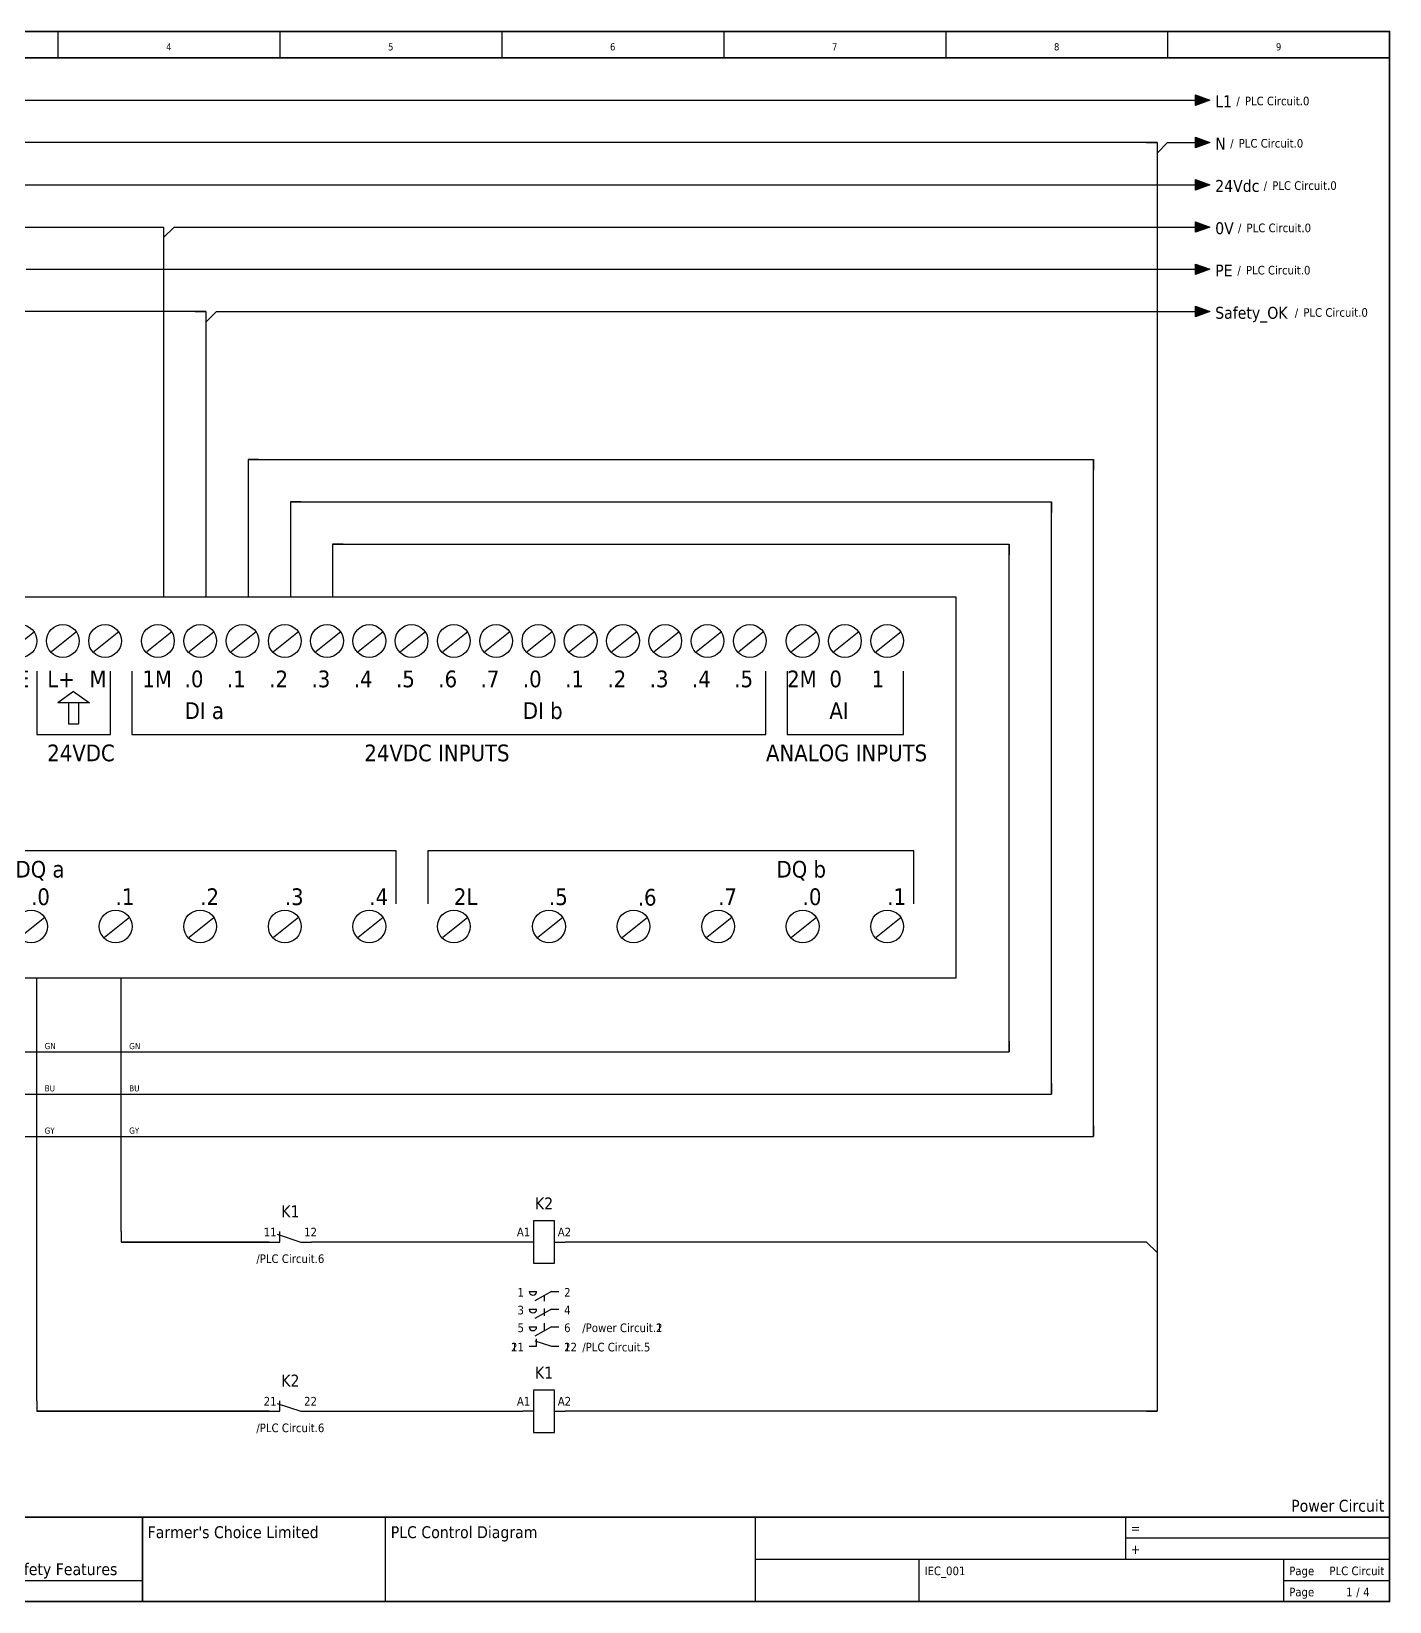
# Model space of a CAD drawing. Header units: millimetres. Extents: x 0 to 420, y 0 to 297.
# Drawn here: x 163 to 420, y 0 to 297 of the extents above; entities that cross this region are included whole.
import ezdxf
from ezdxf.enums import TextEntityAlignment as Align

# ---------------------------------------------------------------- set-up
doc = ezdxf.new("R2010")
doc.units = ezdxf.units.MM
for name, color, linetype, lineweight in [('EPLAN201', 7, 'Continuous', 35), ('EPLAN300', 5, 'Continuous', 25), ('EPLAN304', 5, 'Continuous', 25), ('EPLAN311', 1, 'Continuous', 25), ('EPLAN400', 5, 'Continuous', 35), ('EPLAN403', 5, 'Continuous', 35), ('EPLAN406', 1, 'Continuous', 25), ('EPLAN407', 5, 'Continuous', 35), ('EPLAN420', 7, 'Continuous', 35), ('EPLAN421', 5, 'Continuous', 35), ('EPLAN440', 73, 'Continuous', 35), ('EPLAN442', 73, 'Continuous', 35), ('EPLAN451', 7, 'Continuous', 35), ('EPLAN452', 7, 'Continuous', 35), ('EPLAN453', 7, 'Continuous', 35), ('EPLAN500', 7, 'Continuous', 35), ('EPLAN501', 7, 'Continuous', 35), ('EPLAN502', 7, 'Continuous', 35), ('EPLAN503', 7, 'Continuous', 35), ('EPLAN504', 7, 'Continuous', 35), ('EPLAN512', 3, 'Continuous', 35), ('EPLAN514', 5, 'Continuous', 35)]:
    doc.layers.add(name, color=color, linetype=linetype, lineweight=lineweight)
doc.styles.add('Tahoma', font='')
doc.styles.get('Tahoma').set_extended_font_data('Tahoma')

# ---------------------------------------------------------------- blocks, each defined once
blk = doc.blocks.new('EPLFRAME')
at = {"layer": 'EPLAN201', "linetype": 'Continuous', "lineweight": 25, "ltscale": 4}
for p, q in [((168, 297), (168, 292)), ((210, 297), (210, 292)), ((252, 297), (252, 292)), ((294, 297), (294, 292)), ((336, 297), (336, 292)), ((378, 297), (378, 292)), ((230, 0), (230, 16)), ((300, 0), (300, 16)), ((370, 16), (370, 8)), ((420, 12), (370, 12)), ((300, 8), (420, 8)), ((331, 0), (331, 8)), ((400, 0), (400, 8)), ((0, 4), (184, 4)), ((400, 4), (420, 4))]:
    blk.add_line(p, q, dxfattribs=at)
at = {"layer": 'EPLAN201', "linetype": 'Continuous', "lineweight": 35, "ltscale": 4}
for p, q in [((0, 292), (420, 292)), ((0, 16), (420, 16)), ((184, 0), (184, 16))]:
    blk.add_line(p, q, dxfattribs=at)
blk.add_lwpolyline([(0, 0), (420, 0), (420, 297), (0, 297)], close=True, dxfattribs=at)
at = {"layer": 'EPLAN201', "color": 7, "style": 'Tahoma'}
for s, height, p in [('=', 1.81, (371, 13)), ('+', 1.81, (371, 9)), ('Page', 1.625, (401, 5)), ('Page', 1.625, (401, 1))]:
    blk.add_text(s, height=height, dxfattribs=at).set_placement(p)
blk.add_text('/', height=1.63, dxfattribs=at).set_placement((414, 1), align=Align.CENTER)
at = {"layer": 'EPLAN451', "color": 7, "style": 'Tahoma'}
for tag, p, height in [('14_10014', (101, 12), 2.26), ('14_10015', (185, 12), 2.26), ('14_10011', (101, 5), 2.26), ('14_10013', (332, 5), 1.63), ('14_10151', (73, 1), 1.63), ('14_10300', (415, 1), 1.63)]:
    blk.add_attdef(tag, p, '', height=height, dxfattribs=at)
blk.add_attdef('4_25020', text='', height=1.63, dxfattribs=at).set_placement((413, 1), align=Align.RIGHT)
at = {"layer": 'EPLAN452', "color": 7, "style": 'Tahoma'}
for tag, p, height in [('4_11041', (1, 17), 2.26), ('4_11071[1]', (1, 13), 1.63), ('4_11074[1]', (21, 13), 1.63), ('4_11070[1]', (41, 13), 1.63), ('4_11024', (73, 13), 1.63), ('4_11011', (231, 12), 2.26), ('4_11030', (301, 12), 2.26), ('4_20132_1001', (374, 13), 1.63), ('4_11071[2]', (1, 9), 1.63), ('4_11074[2]', (21, 9), 1.63), ('4_11070[2]', (41, 9), 1.63), ('4_11022', (73, 9), 1.63), ('4_20134_1001', (374, 9), 1.63), ('4_11071[3]', (1, 5), 1.63), ('4_11074[3]', (21, 5), 1.63), ('4_11070[3]', (41, 5), 1.63), ('4_11080', (73, 5), 1.63), ('4_11059', (301, 5), 1.63)]:
    blk.add_attdef(tag, p, '', height=height, dxfattribs=at)
for tag, height, p in [('4_11040', 2.26, (419, 17)), ('4_11000', 1.63, (419, 5)), ('4_11085', 1.63, (141, 1)), ('4_11086', 1.63, (183, 1))]:
    blk.add_attdef(tag, text='', height=height, dxfattribs=at).set_placement(p, align=Align.RIGHT)
at = {"layer": 'EPLAN453', "color": 7, "style": 'Tahoma'}
for tag, p in [('53_19005_1', (21, 293)), ('53_19005', (63, 293)), ('53_19005_8', (105, 293)), ('53_19005_6', (147, 293)), ('53_19005_7', (189, 293)), ('53_19005_9', (231, 293)), ('53_19005_3', (273, 293)), ('53_19005_2', (315, 293)), ('53_19005_4', (357, 293)), ('53_19005_5', (399, 293))]:
    blk.add_attdef(tag, text='', height=1.35, dxfattribs=at).set_placement(p, align=Align.BOTTOM_CENTER)
blk = doc.blocks.new('EPLSYM_LibraryIEC_symbol_Symbol16_Variant0_Placement1')
at = {"layer": 'EPLAN300', "lineweight": 25, "ltscale": 4}
for p, q in [((-112.44, 35.41), (-117.17, 31.63)), ((-104.44, 35.41), (-109.17, 31.63)), ((-96.44, 35.41), (-101.17, 31.63)), ((-88.44, 35.41), (-93.17, 31.63)), ((-80.44, 35.41), (-85.17, 31.63)), ((-70.44, 35.41), (-75.17, 31.63)), ((-62.44, 35.41), (-67.17, 31.63)), ((-54.44, 35.41), (-59.17, 31.63)), ((-46.44, 35.41), (-51.17, 31.63)), ((-38.44, 35.41), (-43.17, 31.63)), ((-30.44, 35.41), (-35.17, 31.63)), ((-22.44, 35.41), (-27.17, 31.63)), ((-14.44, 35.41), (-19.17, 31.63)), ((-6.44, 35.41), (-11.17, 31.63)), ((1.56, 35.41), (-3.17, 31.63)), ((9.56, 35.41), (4.83, 31.63)), ((17.56, 35.41), (12.83, 31.63)), ((25.56, 35.41), (20.83, 31.63)), ((33.56, 35.41), (28.83, 31.63)), ((41.56, 35.41), (36.83, 31.63)), ((51.56, 35.41), (46.83, 31.63)), ((59.56, 35.41), (54.83, 31.63)), ((67.56, 35.41), (62.83, 31.63)), ((-120, 28), (-120, 16)), ((-106, 16), (-106, 28)), ((-96, 28), (-96, 16)), ((-82, 16), (-82, 28)), ((-78, 28), (-78, 16)), ((42, 16), (42, 28)), ((46, 28), (46, 16)), ((68, 16), (68, 28)), ((-89.05, 24.15), (-92, 22)), ((-89.05, 24.15), (-86, 22)), ((-86, 22), (-92, 22)), ((-116, 20), (-110, 20)), ((-112.95, 17.85), (-116, 20)), ((-112.95, 17.85), (-110, 20)), ((-120, 16), (-106, 16)), ((-96, 16), (-82, 16)), ((-78, 16), (42, 16)), ((46, 16), (68, 16)), ((-28, -6), (-116, -6)), ((-116, -6), (-116, -16)), ((-28, -16), (-28, -6)), ((70, -6), (-22, -6)), ((-22, -6), (-22, -16)), ((70, -16), (70, -6)), ((-110.44, -18.59), (-115.17, -22.37)), ((-94.44, -18.59), (-99.17, -22.37)), ((-78.44, -18.59), (-83.17, -22.37)), ((-62.44, -18.59), (-67.17, -22.37)), ((-46.44, -18.59), (-51.17, -22.37)), ((-30.44, -18.59), (-35.17, -22.37)), ((-14.44, -18.59), (-19.17, -22.37)), ((3.56, -18.59), (-1.17, -22.37)), ((19.56, -18.59), (14.83, -22.37)), ((35.56, -18.59), (30.83, -22.37)), ((51.56, -18.59), (46.83, -22.37)), ((67.56, -18.59), (62.83, -22.37))]:
    blk.add_line(p, q, dxfattribs=at)
for points in [[(-124, -30), (78, -30), (78, 42), (-124, 42)], [(-114, 20), (-112, 20), (-112, 24), (-114, 24)], [(-90, 18), (-88, 18), (-88, 22), (-90, 22)]]:
    blk.add_lwpolyline(points, close=True, dxfattribs=at)
for centre in [(-115.06, 33.7), (-107.06, 33.7), (-99.06, 33.7), (-91.06, 33.7), (-83.06, 33.7), (-73.06, 33.7), (-65.06, 33.7), (-57.06, 33.7), (-49.06, 33.7), (-41.06, 33.7), (-33.06, 33.7), (-25.06, 33.7), (-17.06, 33.7), (-9.06, 33.7), (-1.06, 33.7), (6.94, 33.7), (14.94, 33.7), (22.94, 33.7), (30.94, 33.7), (38.94, 33.7), (48.94, 33.7), (56.94, 33.7), (64.94, 33.7), (-113.06, -20.3), (-97.06, -20.3), (-81.06, -20.3), (-65.06, -20.3), (-49.06, -20.3), (-33.06, -20.3), (-17.06, -20.3), (0.94, -20.3), (16.94, -20.3), (32.94, -20.3), (48.94, -20.3), (64.94, -20.3)]:
    blk.add_circle(centre, 3.1, dxfattribs=at)
at = {"layer": 'EPLAN300', "color": 5, "style": 'Tahoma'}
for s, height, p in [('L+', 3.16, (-118, 24)), ('M', 3.16, (-110, 24)), ('PE', 3.16, (-102, 24)), ('L+', 3.16, (-94, 24)), ('M', 3.16, (-86, 24)), ('1M', 3.16, (-76, 24)), ('.0', 3.16, (-68, 24)), ('.1', 3.16, (-60, 24)), ('.2', 3.16, (-52, 24)), ('.3', 3.16, (-44, 24)), ('.4', 3.16, (-36, 24)), ('.5', 3.16, (-28, 24)), ('.6', 3.16, (-20, 24)), ('.7', 3.16, (-12, 24)), ('.0', 3.16, (-4, 24)), ('.1', 3.16, (4, 24)), ('.2', 3.16, (12, 24)), ('.3', 3.16, (20, 24)), ('.4', 3.16, (28, 24)), ('.5', 3.16, (36, 24)), ('2M', 3.16, (46, 24)), ('0', 3.16, (54, 24)), ('1', 3.16, (62, 24)), ('DI a', 3.16, (-68, 18)), ('DI b', 3.16, (-4, 18)), ('AI', 3.16, (54, 18)), ('24VDC', 3.16, (-118, 10)), ('24VDC', 3.16, (-94, 10)), ('24VDC INPUTS', 3.1605, (-34, 10)), ('ANALOG INPUTS', 3.1605, (42, 10)), ('DQ a', 3.16, (-100, -12)), ('DQ b', 3.16, (44, -12)), ('1L', 3.16, (-113.06, -17.2)), ('.0', 3.16, (-97.06, -17.2)), ('.1', 3.16, (-81.06, -17.2)), ('.2', 3.16, (-65.06, -17.2)), ('.3', 3.16, (-49.06, -17.2)), ('.4', 3.16, (-33.06, -17.2)), ('2L', 3.16, (-17.06, -17.2)), ('.5', 3.16, (0.94, -17.2)), ('.6', 3.16, (17.73, -17.3)), ('.7', 3.16, (32.94, -17.2)), ('.0', 3.16, (48.94, -17.2)), ('.1', 3.16, (64.94, -17.2))]:
    blk.add_text(s, height=height, dxfattribs=at).set_placement(p, align=Align.BOTTOM_LEFT)
at = {"layer": 'EPLAN420', "color": 7, "style": 'Tahoma'}
for tag, p in [('17_20028[1]', (-113.5, 40.8)), ('17_20028[2]', (-105.5, 40.8)), ('17_20028[3]', (-97.5, 40.8)), ('17_20028[4]', (-89.5, 40.8)), ('17_20028[5]', (-81.5, 40.8)), ('17_20028[6]', (-71.5, 40.8)), ('17_20028[7]', (-63.5, 40.8)), ('17_20028[8]', (-55.5, 40.8)), ('17_20028[9]', (-47.5, 40.8)), ('17_20028[10]', (-39.5, 40.8)), ('17_20028[11]', (-31.5, 40.8)), ('17_20028[12]', (-23.5, 40.8)), ('17_20028[13]', (-15.5, 40.8)), ('17_20028[14]', (-7.5, 40.8)), ('17_20028[15]', (0.5, 40.8)), ('17_20028[16]', (8.5, 40.8)), ('17_20028[17]', (16.5, 40.8)), ('17_20028[18]', (24.5, 40.8)), ('17_20028[19]', (32.5, 40.8)), ('17_20028[20]', (40.5, 40.8)), ('17_20028[21]', (50.5, 40.8)), ('17_20028[22]', (58.5, 40.8)), ('17_20028[23]', (66.5, 40.8)), ('17_20028[35]', (-113.5, -31.7)), ('17_20028[24]', (-97.5, -31.7)), ('17_20028[25]', (-81.5, -31.7)), ('17_20028[26]', (-65.5, -31.7)), ('17_20028[27]', (-49.5, -31.7)), ('17_20028[28]', (-33.5, -31.7)), ('17_20028[29]', (-17.5, -31.7)), ('17_20028[30]', (0.5, -31.7)), ('17_20028[31]', (16.5, -31.7)), ('17_20028[32]', (32.5, -31.7)), ('17_20028[33]', (48.5, -31.7)), ('17_20028[34]', (64.5, -31.7))]:
    blk.add_attdef(tag, text='', height=1.63, dxfattribs=at).set_placement(p, align=Align.BOTTOM_LEFT)
at = {"layer": 'EPLAN421', "color": 5, "style": 'Tahoma'}
for tag, p in [('17_20029[1]', (-113.5, 43.5)), ('17_20029[2]', (-105.5, 43.5)), ('17_20029[3]', (-97.5, 43.5)), ('17_20029[4]', (-89.5, 43.5)), ('17_20029[5]', (-81.5, 43.5)), ('17_20029[6]', (-71.5, 43.5)), ('17_20029[7]', (-63.5, 43.5)), ('17_20029[8]', (-55.5, 43.5)), ('17_20029[9]', (-47.5, 43.5)), ('17_20029[10]', (-39.5, 43.5)), ('17_20029[11]', (-31.5, 43.5)), ('17_20029[12]', (-23.5, 43.5)), ('17_20029[13]', (-15.5, 43.5)), ('17_20029[14]', (-7.5, 43.5)), ('17_20029[15]', (0.5, 43.5)), ('17_20029[16]', (8.5, 43.5)), ('17_20029[17]', (16.5, 43.5)), ('17_20029[18]', (24.5, 43.5)), ('17_20029[19]', (32.5, 43.5)), ('17_20029[20]', (40.5, 43.5)), ('17_20029[21]', (50.5, 43.5)), ('17_20029[22]', (58.5, 43.5)), ('17_20029[23]', (66.5, 43.5)), ('17_20029[35]', (-113.5, -33.65)), ('17_20029[24]', (-97.5, -33.65)), ('17_20029[25]', (-81.5, -33.65)), ('17_20029[26]', (-65.5, -33.65)), ('17_20029[27]', (-49.5, -33.65)), ('17_20029[28]', (-33.5, -33.65)), ('17_20029[29]', (-17.5, -33.65)), ('17_20029[30]', (0.5, -33.65)), ('17_20029[31]', (16.5, -33.65)), ('17_20029[32]', (32.5, -33.65)), ('17_20029[33]', (48.5, -33.65)), ('17_20029[34]', (64.5, -33.65))]:
    blk.add_attdef(tag, text='', height=1.17, dxfattribs=at).set_placement(p, align=Align.BOTTOM_LEFT)
blk = doc.blocks.new('EPLSYM_LibraryIEC_symbol_Symbol2_Variant1_Placement1')
at = {"layer": 'EPLAN300', "linetype": 'Continuous', "lineweight": 25}
for p, q in [((-4, 0), (-2, 0)), ((2, 0), (4, 0))]:
    blk.add_line(p, q, dxfattribs=at)
at = {"layer": 'EPLAN300', "linetype": 'Continuous', "lineweight": 25, "ltscale": 4}
for p, q in [((-2.5, 1.5), (2, 0)), ((-2, 0), (-2, 2))]:
    blk.add_line(p, q, dxfattribs=at)
at = {"layer": 'EPLAN400', "color": 5, "style": 'Tahoma'}
blk.add_attdef('17_20010', text='', height=2.26, dxfattribs=at).set_placement((0, 4), align=Align.BOTTOM_CENTER)
at = {"layer": 'EPLAN420', "color": 7, "style": 'Tahoma'}
blk.add_attdef('17_20028[1]', text='', height=1.63, dxfattribs=at).set_placement((-2.6, 0.6), align=Align.BOTTOM_RIGHT)
blk.add_attdef('17_20028[2]', text='', height=1.63, dxfattribs=at).set_placement((2.6, 0.6), align=Align.BOTTOM_LEFT)
at = {"layer": 'EPLAN421', "color": 5, "style": 'Tahoma'}
blk.add_attdef('17_20029[1]', text='', height=1.17, dxfattribs=at).set_placement((-2.6, 3.3), align=Align.BOTTOM_RIGHT)
blk.add_attdef('17_20029[2]', text='', height=1.17, dxfattribs=at).set_placement((2.6, 3.3), align=Align.BOTTOM_LEFT)
at = {"layer": 'EPLAN440', "color": 73, "style": 'Tahoma'}
blk.add_attdef('17_20300', text='', height=1.63, dxfattribs=at).set_placement((0, -13.13), align=Align.TOP_CENTER)
at = {"layer": 'EPLAN500', "color": 7, "style": 'Tahoma'}
blk.add_attdef('17_20027', text='', height=1.63, dxfattribs=at).set_placement((0, -2.33), align=Align.TOP_CENTER)
at = {"layer": 'EPLAN501', "color": 7, "style": 'Tahoma'}
blk.add_attdef('17_20011', text='', height=1.63, dxfattribs=at).set_placement((0, 7.75), align=Align.BOTTOM_CENTER)
at = {"layer": 'EPLAN502', "color": 7, "style": 'Tahoma'}
blk.add_attdef('17_20025', text='', height=1.63, dxfattribs=at).set_placement((0, -7.4), align=Align.CENTER)
at = {"layer": 'EPLAN503', "color": 7, "style": 'Tahoma'}
blk.add_attdef('17_20024', text='', height=1.63, dxfattribs=at).set_placement((0, -4.7), align=Align.CENTER)
at = {"layer": 'EPLAN504', "color": 7, "style": 'Tahoma'}
blk.add_attdef('17_20901[1]', text='', height=1.63, dxfattribs=at).set_placement((0, -10.1), align=Align.CENTER)
at = {"layer": 'EPLAN512', "color": 3, "style": 'Tahoma'}
blk.add_attdef('17_20201[1]', text='', height=1.63, dxfattribs=at).set_placement((0, -15.5), align=Align.CENTER)
blk = doc.blocks.new('EPLSYM_LibraryIEC_symbol_Symbol20_Variant1_Placement1')
at = {"layer": 'EPLAN300', "linetype": 'Continuous', "lineweight": 25}
for p, q in [((-2, 0), (-4, 0)), ((2, 0), (4, 0)), ((-2.8, -9.35), (-1.4, -9.35)), ((1.4, -9.35), (2.8, -9.35)), ((-2.8, -12.7), (-1.4, -12.7)), ((1.4, -12.7), (2.8, -12.7)), ((-2.8, -16.05), (-1.4, -16.05)), ((1.4, -16.05), (2.8, -16.05)), ((-2.8, -19.7), (-1.4, -19.7)), ((1.4, -19.7), (2.8, -19.7))]:
    blk.add_line(p, q, dxfattribs=at)
at = {"layer": 'EPLAN300', "linetype": 'Continuous', "lineweight": 25, "ltscale": 4}
for p, q in [((1.4, -9.35), (-1.75, -11.1)), ((1.4, -12.7), (-1.75, -14.45)), ((1.4, -16.05), (-1.75, -17.8)), ((-1.75, -18.65), (1.4, -19.7)), ((-1.4, -19.7), (-1.4, -18.3))]:
    blk.add_line(p, q, dxfattribs=at)
at = {"layer": 'EPLAN300', "lineweight": 25, "ltscale": 4}
for p, q in [((0, -10.13), (0, -11.15)), ((0, -12.55), (0, -13.95)), ((0, -15.35), (0, -16.75))]:
    blk.add_line(p, q, dxfattribs=at)
at = {"layer": 'EPLAN300', "linetype": 'Continuous', "lineweight": 25}
blk.add_lwpolyline([(2, -4), (2, 4), (-2, 4), (-2, -4)], close=True, dxfattribs=at)
at = {"layer": 'EPLAN300', "linetype": 'Continuous', "lineweight": 25, "ltscale": 4}
for centre in [(-2.1, -9.35), (-2.1, -12.7), (-2.1, -16.05)]:
    blk.add_arc(centre, 0.7, 180, 0, dxfattribs=at)
at = {"layer": 'EPLAN400', "color": 5, "style": 'Tahoma'}
blk.add_attdef('17_20010', text='', height=2.26, dxfattribs=at).set_placement((0, 5.5), align=Align.BOTTOM_CENTER)
at = {"layer": 'EPLAN420', "color": 7, "style": 'Tahoma'}
for s, height, p in [('1', 1.63, (-3.8, -9.51)), ('3', 1.63, (-3.8, -12.86)), ('5', 1.63, (-3.8, -16.21)), ('21', 1.625, (-3.8, -19.86))]:
    blk.add_text(s, height=height, dxfattribs=at).set_placement(p, align=Align.MIDDLE_RIGHT)
for s, height, p in [('2', 1.63, (3.8, -9.51)), ('4', 1.63, (3.8, -12.86)), ('6', 1.63, (3.8, -16.21)), ('22', 1.625, (3.8, -19.86))]:
    blk.add_text(s, height=height, dxfattribs=at).set_placement(p, align=Align.MIDDLE_LEFT)
blk.add_attdef('17_20028[1]', text='', height=1.63, dxfattribs=at).set_placement((-2.6, 0.6), align=Align.BOTTOM_RIGHT)
blk.add_attdef('17_20028[2]', text='', height=1.63, dxfattribs=at).set_placement((2.6, 0.6), align=Align.BOTTOM_LEFT)
at = {"layer": 'EPLAN421', "color": 5, "style": 'Tahoma'}
blk.add_attdef('17_20029[1]', text='', height=1.17, dxfattribs=at).set_placement((-2.6, 3.3), align=Align.BOTTOM_RIGHT)
blk.add_attdef('17_20029[2]', text='', height=1.17, dxfattribs=at).set_placement((2.6, 3.3), align=Align.BOTTOM_LEFT)
at = {"layer": 'EPLAN440', "color": 73, "style": 'Tahoma'}
for s, p in [('/Power Circuit.2', (7.24, -16.21)), ('/PLC Circuit.5', (7.24, -19.86))]:
    blk.add_text(s, height=1.6254, dxfattribs=at).set_placement(p, align=Align.MIDDLE_LEFT)
blk.add_attdef('17_20300', text='', height=1.63, dxfattribs=at).set_placement((0, -16.3), align=Align.CENTER)
at = {"layer": 'EPLAN500', "color": 7, "style": 'Tahoma'}
blk.add_attdef('17_20027', text='', height=1.63, dxfattribs=at).set_placement((0, -5.83), align=Align.TOP_CENTER)
at = {"layer": 'EPLAN501', "color": 7, "style": 'Tahoma'}
blk.add_attdef('17_20011', text='', height=1.63, dxfattribs=at).set_placement((0, 9.25), align=Align.BOTTOM_CENTER)
at = {"layer": 'EPLAN502', "color": 7, "style": 'Tahoma'}
blk.add_attdef('17_20025', text='', height=1.63, dxfattribs=at).set_placement((0, -10.9), align=Align.CENTER)
at = {"layer": 'EPLAN503', "color": 7, "style": 'Tahoma'}
blk.add_attdef('17_20024', text='', height=1.63, dxfattribs=at).set_placement((0, -8.2), align=Align.CENTER)
at = {"layer": 'EPLAN504', "color": 7, "style": 'Tahoma'}
blk.add_attdef('17_20901[1]', text='', height=1.63, dxfattribs=at).set_placement((0, -13.6), align=Align.CENTER)
at = {"layer": 'EPLAN512', "color": 3, "style": 'Tahoma'}
blk.add_attdef('17_20201[1]', text='', height=1.63, dxfattribs=at).set_placement((0, -19), align=Align.CENTER)
blk = doc.blocks.new('EPLSYM_LibraryIEC_symbol_Symbol20_Variant1_Placement1_1')
at = {"layer": 'EPLAN300', "linetype": 'Continuous', "lineweight": 25}
for p, q in [((-2.8, 22.65), (-1.4, 22.65)), ((1.4, 22.65), (2.8, 22.65)), ((-2.8, 19.3), (-1.4, 19.3)), ((1.4, 19.3), (2.8, 19.3)), ((-2.8, 15.95), (-1.4, 15.95)), ((1.4, 15.95), (2.8, 15.95)), ((-2.8, 12.3), (-1.4, 12.3)), ((1.4, 12.3), (2.8, 12.3)), ((-2, 0), (-4, 0)), ((2, 0), (4, 0))]:
    blk.add_line(p, q, dxfattribs=at)
at = {"layer": 'EPLAN300', "linetype": 'Continuous', "lineweight": 25, "ltscale": 4}
for p, q in [((1.4, 22.65), (-1.75, 20.9)), ((1.4, 19.3), (-1.75, 17.55)), ((1.4, 15.95), (-1.75, 14.2)), ((-1.75, 13.35), (1.4, 12.3)), ((-1.4, 12.3), (-1.4, 13.7))]:
    blk.add_line(p, q, dxfattribs=at)
at = {"layer": 'EPLAN300', "lineweight": 25, "ltscale": 4}
for p, q in [((0, 21.87), (0, 20.85)), ((0, 19.45), (0, 18.05)), ((0, 16.65), (0, 15.25))]:
    blk.add_line(p, q, dxfattribs=at)
at = {"layer": 'EPLAN300', "linetype": 'Continuous', "lineweight": 25}
blk.add_lwpolyline([(2, -4), (2, 4), (-2, 4), (-2, -4)], close=True, dxfattribs=at)
at = {"layer": 'EPLAN300', "linetype": 'Continuous', "lineweight": 25, "ltscale": 4}
for centre in [(-2.1, 22.65), (-2.1, 19.3), (-2.1, 15.95)]:
    blk.add_arc(centre, 0.7, 180, 0, dxfattribs=at)
at = {"layer": 'EPLAN400', "color": 5, "style": 'Tahoma'}
blk.add_attdef('17_20010', text='', height=2.26, dxfattribs=at).set_placement((0, 5.5), align=Align.BOTTOM_CENTER)
at = {"layer": 'EPLAN420', "color": 7, "style": 'Tahoma'}
for s, height, p in [('1', 1.63, (-3.8, 22.49)), ('3', 1.63, (-3.8, 19.14)), ('5', 1.63, (-3.8, 15.79)), ('11', 1.625, (-3.8, 12.14))]:
    blk.add_text(s, height=height, dxfattribs=at).set_placement(p, align=Align.MIDDLE_RIGHT)
for s, height, p in [('2', 1.63, (3.8, 22.49)), ('4', 1.63, (3.8, 19.14)), ('6', 1.63, (3.8, 15.79)), ('12', 1.625, (3.8, 12.14))]:
    blk.add_text(s, height=height, dxfattribs=at).set_placement(p, align=Align.MIDDLE_LEFT)
blk.add_attdef('17_20028[1]', text='', height=1.63, dxfattribs=at).set_placement((-2.6, 0.6), align=Align.BOTTOM_RIGHT)
blk.add_attdef('17_20028[2]', text='', height=1.63, dxfattribs=at).set_placement((2.6, 0.6), align=Align.BOTTOM_LEFT)
at = {"layer": 'EPLAN421', "color": 5, "style": 'Tahoma'}
blk.add_attdef('17_20029[1]', text='', height=1.17, dxfattribs=at).set_placement((-2.6, 3.3), align=Align.BOTTOM_RIGHT)
blk.add_attdef('17_20029[2]', text='', height=1.17, dxfattribs=at).set_placement((2.6, 3.3), align=Align.BOTTOM_LEFT)
at = {"layer": 'EPLAN440', "color": 73, "style": 'Tahoma'}
for s, p in [('/Power Circuit.1', (7.24, 15.79)), ('/PLC Circuit.5', (7.24, 12.14))]:
    blk.add_text(s, height=1.6254, dxfattribs=at).set_placement(p, align=Align.MIDDLE_LEFT)
blk.add_attdef('17_20300', text='', height=1.63, dxfattribs=at).set_placement((0, -16.3), align=Align.CENTER)
at = {"layer": 'EPLAN500', "color": 7, "style": 'Tahoma'}
blk.add_attdef('17_20027', text='', height=1.63, dxfattribs=at).set_placement((0, -5.83), align=Align.TOP_CENTER)
at = {"layer": 'EPLAN501', "color": 7, "style": 'Tahoma'}
blk.add_attdef('17_20011', text='', height=1.63, dxfattribs=at).set_placement((0, 9.25), align=Align.BOTTOM_CENTER)
at = {"layer": 'EPLAN502', "color": 7, "style": 'Tahoma'}
blk.add_attdef('17_20025', text='', height=1.63, dxfattribs=at).set_placement((0, -10.9), align=Align.CENTER)
at = {"layer": 'EPLAN503', "color": 7, "style": 'Tahoma'}
blk.add_attdef('17_20024', text='', height=1.63, dxfattribs=at).set_placement((0, -8.2), align=Align.CENTER)
at = {"layer": 'EPLAN504', "color": 7, "style": 'Tahoma'}
blk.add_attdef('17_20901[1]', text='', height=1.63, dxfattribs=at).set_placement((0, -13.6), align=Align.CENTER)
at = {"layer": 'EPLAN512', "color": 3, "style": 'Tahoma'}
blk.add_attdef('17_20201[1]', text='', height=1.63, dxfattribs=at).set_placement((0, -19), align=Align.CENTER)
blk = doc.blocks.new('EPLSYM_LibrarySPECIAL_Symbol4_Variant0_Placement1')
at = {"layer": 'EPLAN304', "lineweight": 25, "ltscale": 4}
blk.add_line((28, 0), (0, 0), dxfattribs=at)
at = {"layer": 'EPLAN407', "color": 5, "style": 'Tahoma'}
blk.add_attdef('17_20010', text='', height=2.26, dxfattribs=at).set_placement((0, 20.4), align=Align.BOTTOM_RIGHT)
at = {"layer": 'EPLAN440', "color": 73, "style": 'Tahoma'}
blk.add_attdef('17_20300', text='', height=1.63, dxfattribs=at).set_placement((0, 17.7), align=Align.BOTTOM_RIGHT)
at = {"layer": 'EPLAN501', "color": 7, "style": 'Tahoma'}
blk.add_attdef('17_20011', text='', height=1.63, dxfattribs=at).set_placement((0, 0), align=Align.BOTTOM_RIGHT)
at = {"layer": 'EPLAN514', "color": 5, "style": 'Tahoma'}
for tag, p in [('17_20040', (0, 13.95)), ('17_20041', (0, 10.2)), ('17_20053', (0, 6.45)), ('17_20044', (0, 2.7))]:
    blk.add_attdef(tag, text='', height=2.26, dxfattribs=at).set_placement(p, align=Align.BOTTOM_RIGHT)
blk = doc.blocks.new('EPLSYM_LibrarySPECIAL_Symbol4_Variant0_Placement1_1')
at = {"layer": 'EPLAN304', "lineweight": 25, "ltscale": 4}
blk.add_line((44, 0), (0, 0), dxfattribs=at)
at = {"layer": 'EPLAN407', "color": 5, "style": 'Tahoma'}
blk.add_attdef('17_20010', text='', height=2.26, dxfattribs=at).set_placement((0, 20.4), align=Align.BOTTOM_RIGHT)
at = {"layer": 'EPLAN440', "color": 73, "style": 'Tahoma'}
blk.add_attdef('17_20300', text='', height=1.63, dxfattribs=at).set_placement((0, 17.7), align=Align.BOTTOM_RIGHT)
at = {"layer": 'EPLAN501', "color": 7, "style": 'Tahoma'}
blk.add_attdef('17_20011', text='', height=1.63, dxfattribs=at).set_placement((0, 0), align=Align.BOTTOM_RIGHT)
at = {"layer": 'EPLAN514', "color": 5, "style": 'Tahoma'}
for tag, p in [('17_20040', (0, 13.95)), ('17_20041', (0, 10.2)), ('17_20053', (0, 6.45)), ('17_20044', (0, 2.7))]:
    blk.add_attdef(tag, text='', height=2.26, dxfattribs=at).set_placement(p, align=Align.BOTTOM_RIGHT)
blk = doc.blocks.new('EPLSYM_LibrarySPECIAL_Symbol4_Variant0_Placement1_5')
at = {"layer": 'EPLAN304', "lineweight": 25, "ltscale": 4}
blk.add_line((0, 0), (0, 80), dxfattribs=at)
at = {"layer": 'EPLAN407', "color": 5, "style": 'Tahoma'}
blk.add_attdef('17_20010', text='', height=2.26, dxfattribs=at).set_placement((0, 20.4), align=Align.BOTTOM_RIGHT)
at = {"layer": 'EPLAN440', "color": 73, "style": 'Tahoma'}
blk.add_attdef('17_20300', text='', height=1.63, dxfattribs=at).set_placement((0, 17.7), align=Align.BOTTOM_RIGHT)
at = {"layer": 'EPLAN501', "color": 7, "style": 'Tahoma'}
blk.add_attdef('17_20011', text='', height=1.63, dxfattribs=at).set_placement((0, 0), align=Align.BOTTOM_RIGHT)
at = {"layer": 'EPLAN514', "color": 5, "style": 'Tahoma'}
for tag, p in [('17_20040', (0, 13.95)), ('17_20041', (0, 10.2)), ('17_20053', (0, 6.45)), ('17_20044', (0, 2.7))]:
    blk.add_attdef(tag, text='', height=2.26, dxfattribs=at).set_placement(p, align=Align.BOTTOM_RIGHT)
blk = doc.blocks.new('EPLSYM_LibrarySPECIAL_Symbol311_Variant0_Placement0')
at = {"layer": 'EPLAN406', "color": 1, "style": 'Tahoma'}
blk.add_attdef('59_31004', (1.5, 0.5), '', height=1.17, dxfattribs=at)
blk = doc.blocks.new('EPLSYM_LibrarySPECIAL_Symbol4_Variant0_Placement1_6')
at = {"layer": 'EPLAN304', "lineweight": 25, "ltscale": 4}
blk.add_line((0, 0), (0, 48), dxfattribs=at)
at = {"layer": 'EPLAN407', "color": 5, "style": 'Tahoma'}
blk.add_attdef('17_20010', text='', height=2.26, dxfattribs=at).set_placement((0, 20.4), align=Align.BOTTOM_RIGHT)
at = {"layer": 'EPLAN440', "color": 73, "style": 'Tahoma'}
blk.add_attdef('17_20300', text='', height=1.63, dxfattribs=at).set_placement((0, 17.7), align=Align.BOTTOM_RIGHT)
at = {"layer": 'EPLAN501', "color": 7, "style": 'Tahoma'}
blk.add_attdef('17_20011', text='', height=1.63, dxfattribs=at).set_placement((0, 0), align=Align.BOTTOM_RIGHT)
at = {"layer": 'EPLAN514', "color": 5, "style": 'Tahoma'}
for tag, p in [('17_20040', (0, 13.95)), ('17_20041', (0, 10.2)), ('17_20053', (0, 6.45)), ('17_20044', (0, 2.7))]:
    blk.add_attdef(tag, text='', height=2.26, dxfattribs=at).set_placement(p, align=Align.BOTTOM_RIGHT)
blk = doc.blocks.new('EPLSYM_LibrarySPECIAL_Symbol8_Variant0_Placement1')
at = {"layer": 'EPLAN311', "linetype": 'Continuous', "ltscale": 4}
blk.add_hatch(color=256, dxfattribs=at).paths.add_polyline_path([(-0.75, 1), (2, 0), (-0.75, -1)], flags=0)
blk.add_line((-2, 0), (-0.75, 0), dxfattribs=at)
blk.add_lwpolyline([(-0.75, 1), (2, 0), (-0.75, -1)], close=True, dxfattribs=at)
at = {"layer": 'EPLAN403', "color": 5, "style": 'Tahoma'}
blk.add_attdef('70_20010', text='', height=2.2575, dxfattribs=at).set_placement((3, -0.22575), align=Align.MIDDLE_LEFT)
at = {"layer": 'EPLAN442', "color": 73, "style": 'Tahoma'}
for tag, p in [('70_24350', (23.82, -0.16254)), ('70_24300', (81.5, -0.16254))]:
    blk.add_attdef(tag, text='', height=1.6254, dxfattribs=at).set_placement(p, align=Align.MIDDLE_LEFT)

msp = doc.modelspace()

# ---------------------------------------------------------------- linework, layer by layer
at = {"layer": 'EPLAN311', "ltscale": 4}
for p, q in [((126, 284), (384, 284)), ((146, 268), (384, 268)), ((154, 260), (188, 260)), ((186, 260), (188, 260)), ((188, 260), (188, 190)), ((188, 260), (188, 258)), ((188, 258), (190, 260)), ((190, 260), (384, 260)), ((162, 252), (384, 252)), ((196, 244), (36, 244)), ((196, 244), (196, 190)), ((198, 244), (384, 244)), ((204, 216), (364, 216)), ((204, 216), (204, 190)), ((364, 88), (364, 216)), ((212, 208), (356, 208)), ((212, 208), (212, 190)), ((356, 96), (356, 208)), ((220, 200), (348, 200)), ((220, 200), (220, 190)), ((348, 104), (348, 200)), ((116, 104), (348, 104)), ((96, 96), (356, 96)), ((76, 88), (364, 88)), ((180, 70), (180, 68)), ((180, 68), (208, 68)), ((180, 68), (182, 68)), ((256, 68), (216, 68)), ((164, 38), (164, 36)), ((164, 36), (208, 36)), ((164, 36), (166, 36)), ((216, 36), (256, 36))]:
    msp.add_line(p, q, dxfattribs=at)
at = {"layer": 'EPLAN311', "color": 7, "ltscale": 4}
for p, q in [((376, 276), (36, 276)), ((376, 276), (376, 68)), ((378, 276), (384, 276)), ((374, 68), (264, 68)), ((376, 68), (376, 36)), ((376, 36), (264, 36))]:
    msp.add_line(p, q, dxfattribs=at)
at = {"layer": 'EPLAN311', "color": 7, "linetype": 'Continuous', "lineweight": 25, "ltscale": 4}
for p, q in [((374, 276), (376, 276)), ((376, 276), (376, 274)), ((376, 274), (378, 276)), ((376, 70), (376, 66)), ((374, 68), (376, 66)), ((374, 36), (376, 36)), ((376, 38), (376, 36))]:
    msp.add_line(p, q, dxfattribs=at)
at = {"layer": 'EPLAN311', "color": 1, "linetype": 'Continuous', "lineweight": 25, "ltscale": 4}
for p, q in [((194, 244), (196, 244)), ((196, 244), (196, 242)), ((196, 242), (198, 244)), ((206, 216), (204, 216)), ((204, 216), (204, 214)), ((362, 216), (364, 216)), ((364, 216), (364, 214)), ((214, 208), (212, 208)), ((212, 208), (212, 206)), ((354, 208), (356, 208)), ((356, 208), (356, 206)), ((222, 200), (220, 200)), ((220, 200), (220, 198)), ((346, 200), (348, 200)), ((348, 200), (348, 198)), ((346, 104), (348, 104)), ((348, 106), (348, 104)), ((354, 96), (356, 96)), ((356, 98), (356, 96)), ((364, 90), (364, 88)), ((362, 88), (364, 88))]:
    msp.add_line(p, q, dxfattribs=at)

# ---------------------------------------------------------------- block references
ref = msp.add_blockref('EPLFRAME', (0, 0))
ref.add_attrib('14_10011', 'Automated Products Mixer With Enhanced Safety Features', (101, 5), dxfattribs={"layer": 'EPLAN451', "color": 7, "height": 2.2575, "style": 'Tahoma'})
ref.add_attrib('14_10013', 'IEC_001', (332, 5), dxfattribs={"layer": 'EPLAN451', "color": 7, "height": 1.6254, "style": 'Tahoma'})
ref.add_attrib('4_11011', 'PLC Control Diagram', (231, 12), dxfattribs={"layer": 'EPLAN452', "color": 7, "height": 2.2575, "style": 'Tahoma'})
ref.add_attrib('53_19005_2', '7', dxfattribs={"layer": 'EPLAN453', "color": 7, "height": 1.3545, "style": 'Tahoma'}).set_placement((315, 293), align=Align.BOTTOM_CENTER)
ref.add_attrib('53_19005_3', '6', dxfattribs={"layer": 'EPLAN453', "color": 7, "height": 1.3545, "style": 'Tahoma'}).set_placement((273, 293), align=Align.BOTTOM_CENTER)
ref.add_attrib('53_19005_4', '8', dxfattribs={"layer": 'EPLAN453', "color": 7, "height": 1.3545, "style": 'Tahoma'}).set_placement((357, 293), align=Align.BOTTOM_CENTER)
ref.add_attrib('53_19005_5', '9', dxfattribs={"layer": 'EPLAN453', "color": 7, "height": 1.3545, "style": 'Tahoma'}).set_placement((399, 293), align=Align.BOTTOM_CENTER)
ref.add_attrib('14_10300', '4', (415, 1), dxfattribs={"layer": 'EPLAN451', "color": 7, "height": 1.6254, "style": 'Tahoma'})
ref.add_attrib('4_11040', 'Power Circuit', dxfattribs={"layer": 'EPLAN452', "color": 7, "height": 2.2575, "style": 'Tahoma'}).set_placement((419, 17), align=Align.RIGHT)
ref.add_attrib('53_19005_7', '4', dxfattribs={"layer": 'EPLAN453', "color": 7, "height": 1.3545, "style": 'Tahoma'}).set_placement((189, 293), align=Align.BOTTOM_CENTER)
ref.add_attrib('14_10015', "Farmer's Choice Limited", (185, 12), dxfattribs={"layer": 'EPLAN451', "color": 7, "height": 2.2575, "style": 'Tahoma'})
ref.add_attrib('4_11000', 'PLC Circuit', dxfattribs={"layer": 'EPLAN452', "color": 7, "height": 1.6254, "style": 'Tahoma'}).set_placement((419, 5), align=Align.RIGHT)
ref.add_attrib('53_19005_9', '5', dxfattribs={"layer": 'EPLAN453', "color": 7, "height": 1.3545, "style": 'Tahoma'}).set_placement((231, 293), align=Align.BOTTOM_CENTER)
ref.add_attrib('4_25020', '1', dxfattribs={"layer": 'EPLAN451', "color": 7, "height": 1.6254, "style": 'Tahoma'}).set_placement((413, 1), align=Align.RIGHT)
ref = msp.add_blockref('EPLSYM_LibrarySPECIAL_Symbol8_Variant0_Placement1', (384, 284))
ref.add_attrib('70_20010', 'L1', dxfattribs={"layer": 'EPLAN403', "color": 5, "height": 2.2575, "style": 'Tahoma'}).set_placement((387, 283.77425), align=Align.MIDDLE_LEFT)
ref.add_attrib('70_24350', '/', dxfattribs={"layer": 'EPLAN442', "color": 73, "height": 1.6254, "style": 'Tahoma'}).set_placement((391, 283.83746), align=Align.MIDDLE_LEFT)
ref.add_attrib('70_24300', 'PLC Circuit.0', dxfattribs={"layer": 'EPLAN442', "color": 73, "height": 1.6254, "style": 'Tahoma'}).set_placement((392.61, 283.83746), align=Align.MIDDLE_LEFT)
ref = msp.add_blockref('EPLSYM_LibrarySPECIAL_Symbol8_Variant0_Placement1', (384, 276))
ref.add_attrib('70_20010', 'N', dxfattribs={"layer": 'EPLAN403', "color": 5, "height": 2.2575, "style": 'Tahoma'}).set_placement((387, 275.77425), align=Align.MIDDLE_LEFT)
ref.add_attrib('70_24350', '/', dxfattribs={"layer": 'EPLAN442', "color": 73, "height": 1.6254, "style": 'Tahoma'}).set_placement((389.83, 275.83746), align=Align.MIDDLE_LEFT)
ref.add_attrib('70_24300', 'PLC Circuit.0', dxfattribs={"layer": 'EPLAN442', "color": 73, "height": 1.6254, "style": 'Tahoma'}).set_placement((391.44, 275.83746), align=Align.MIDDLE_LEFT)
ref = msp.add_blockref('EPLSYM_LibrarySPECIAL_Symbol8_Variant0_Placement1', (384, 268))
ref.add_attrib('70_20010', '24Vdc', dxfattribs={"layer": 'EPLAN403', "color": 5, "height": 2.2575, "style": 'Tahoma'}).set_placement((387, 267.77425), align=Align.MIDDLE_LEFT)
ref.add_attrib('70_24350', '/', dxfattribs={"layer": 'EPLAN442', "color": 73, "height": 1.6254, "style": 'Tahoma'}).set_placement((396.17, 267.83746), align=Align.MIDDLE_LEFT)
ref.add_attrib('70_24300', 'PLC Circuit.0', dxfattribs={"layer": 'EPLAN442', "color": 73, "height": 1.6254, "style": 'Tahoma'}).set_placement((397.78, 267.83746), align=Align.MIDDLE_LEFT)
ref = msp.add_blockref('EPLSYM_LibrarySPECIAL_Symbol8_Variant0_Placement1', (384, 260))
ref.add_attrib('70_20010', '0V', dxfattribs={"layer": 'EPLAN403', "color": 5, "height": 2.2575, "style": 'Tahoma'}).set_placement((387, 259.77425), align=Align.MIDDLE_LEFT)
ref.add_attrib('70_24350', '/', dxfattribs={"layer": 'EPLAN442', "color": 73, "height": 1.6254, "style": 'Tahoma'}).set_placement((391.31, 259.83746), align=Align.MIDDLE_LEFT)
ref.add_attrib('70_24300', 'PLC Circuit.0', dxfattribs={"layer": 'EPLAN442', "color": 73, "height": 1.6254, "style": 'Tahoma'}).set_placement((392.92, 259.83746), align=Align.MIDDLE_LEFT)
ref = msp.add_blockref('EPLSYM_LibrarySPECIAL_Symbol8_Variant0_Placement1', (384, 252))
ref.add_attrib('70_20010', 'PE', dxfattribs={"layer": 'EPLAN403', "color": 5, "height": 2.2575, "style": 'Tahoma'}).set_placement((387, 251.77425), align=Align.MIDDLE_LEFT)
ref.add_attrib('70_24350', '/', dxfattribs={"layer": 'EPLAN442', "color": 73, "height": 1.6254, "style": 'Tahoma'}).set_placement((391.2, 251.83746), align=Align.MIDDLE_LEFT)
ref.add_attrib('70_24300', 'PLC Circuit.0', dxfattribs={"layer": 'EPLAN442', "color": 73, "height": 1.6254, "style": 'Tahoma'}).set_placement((392.81, 251.83746), align=Align.MIDDLE_LEFT)
ref = msp.add_blockref('EPLSYM_LibrarySPECIAL_Symbol8_Variant0_Placement1', (384, 244))
ref.add_attrib('70_20010', 'Safety_OK', dxfattribs={"layer": 'EPLAN403', "color": 5, "height": 2.2575, "style": 'Tahoma'}).set_placement((387, 243.77425), align=Align.MIDDLE_LEFT)
ref.add_attrib('70_24350', '/', dxfattribs={"layer": 'EPLAN442', "color": 73, "height": 1.6254, "style": 'Tahoma'}).set_placement((402.06, 243.83746), align=Align.MIDDLE_LEFT)
ref.add_attrib('70_24300', 'PLC Circuit.0', dxfattribs={"layer": 'EPLAN442', "color": 73, "height": 1.6254, "style": 'Tahoma'}).set_placement((403.67, 243.83746), align=Align.MIDDLE_LEFT)
for name, p in [('EPLSYM_LibraryIEC_symbol_Symbol16_Variant0_Placement1', (260, 148)), ('EPLSYM_LibrarySPECIAL_Symbol4_Variant0_Placement1_5', (164, 38)), ('EPLSYM_LibrarySPECIAL_Symbol4_Variant0_Placement1_6', (180, 70)), ('EPLSYM_LibrarySPECIAL_Symbol4_Variant0_Placement1', (180, 68)), ('EPLSYM_LibrarySPECIAL_Symbol4_Variant0_Placement1_1', (164, 36))]:
    msp.add_blockref(name, p)
for p, values in [((164, 104), {'59_31004': 'GN'}), ((180, 104), {'59_31004': 'GN'}), ((164, 96), {'59_31004': 'BU'}), ((180, 96), {'59_31004': 'BU'}), ((164, 88), {'59_31004': 'GY'}), ((180, 88), {'59_31004': 'GY'})]:
    msp.add_blockref('EPLSYM_LibrarySPECIAL_Symbol311_Variant0_Placement0', p).add_auto_attribs(values)
ref = msp.add_blockref('EPLSYM_LibraryIEC_symbol_Symbol2_Variant1_Placement1', (212, 68))
ref.add_attrib('17_20028[1]', '11', dxfattribs={"layer": 'EPLAN420', "color": 7, "height": 1.6254, "style": 'Tahoma'}).set_placement((209.4, 68.6), align=Align.BOTTOM_RIGHT)
ref.add_attrib('17_20028[2]', '12', dxfattribs={"layer": 'EPLAN420', "color": 7, "height": 1.6254, "style": 'Tahoma'}).set_placement((214.6, 68.6), align=Align.BOTTOM_LEFT)
ref.add_attrib('17_20010', 'K1', dxfattribs={"layer": 'EPLAN400', "color": 5, "height": 2.2575, "style": 'Tahoma'}).set_placement((212, 72), align=Align.BOTTOM_CENTER)
ref.add_attrib('17_20300', '/PLC Circuit.6', dxfattribs={"layer": 'EPLAN440', "color": 73, "height": 1.6254, "style": 'Tahoma'}).set_placement((212, 65.67492), align=Align.TOP_CENTER)
ref = msp.add_blockref('EPLSYM_LibraryIEC_symbol_Symbol20_Variant1_Placement1', (260, 68))
ref.add_attrib('17_20028[1]', 'A1', dxfattribs={"layer": 'EPLAN420', "color": 7, "height": 1.6254, "style": 'Tahoma'}).set_placement((257.4, 68.6), align=Align.BOTTOM_RIGHT)
ref.add_attrib('17_20028[2]', 'A2', dxfattribs={"layer": 'EPLAN420', "color": 7, "height": 1.6254, "style": 'Tahoma'}).set_placement((262.6, 68.6), align=Align.BOTTOM_LEFT)
ref.add_attrib('17_20010', 'K2', dxfattribs={"layer": 'EPLAN400', "color": 5, "height": 2.2575, "style": 'Tahoma'}).set_placement((260, 73.5), align=Align.BOTTOM_CENTER)
ref = msp.add_blockref('EPLSYM_LibraryIEC_symbol_Symbol20_Variant1_Placement1_1', (260, 36))
ref.add_attrib('17_20028[1]', 'A1', dxfattribs={"layer": 'EPLAN420', "color": 7, "height": 1.6254, "style": 'Tahoma'}).set_placement((257.4, 36.6), align=Align.BOTTOM_RIGHT)
ref.add_attrib('17_20028[2]', 'A2', dxfattribs={"layer": 'EPLAN420', "color": 7, "height": 1.6254, "style": 'Tahoma'}).set_placement((262.6, 36.6), align=Align.BOTTOM_LEFT)
ref.add_attrib('17_20010', 'K1', dxfattribs={"layer": 'EPLAN400', "color": 5, "height": 2.2575, "style": 'Tahoma'}).set_placement((260, 41.5), align=Align.BOTTOM_CENTER)
ref = msp.add_blockref('EPLSYM_LibraryIEC_symbol_Symbol2_Variant1_Placement1', (212, 36))
ref.add_attrib('17_20028[1]', '21', dxfattribs={"layer": 'EPLAN420', "color": 7, "height": 1.6254, "style": 'Tahoma'}).set_placement((209.4, 36.6), align=Align.BOTTOM_RIGHT)
ref.add_attrib('17_20028[2]', '22', dxfattribs={"layer": 'EPLAN420', "color": 7, "height": 1.6254, "style": 'Tahoma'}).set_placement((214.6, 36.6), align=Align.BOTTOM_LEFT)
ref.add_attrib('17_20010', 'K2', dxfattribs={"layer": 'EPLAN400', "color": 5, "height": 2.2575, "style": 'Tahoma'}).set_placement((212, 40), align=Align.BOTTOM_CENTER)
ref.add_attrib('17_20300', '/PLC Circuit.6', dxfattribs={"layer": 'EPLAN440', "color": 73, "height": 1.6254, "style": 'Tahoma'}).set_placement((212, 33.67492), align=Align.TOP_CENTER)

doc.saveas('drawing.dxf')
